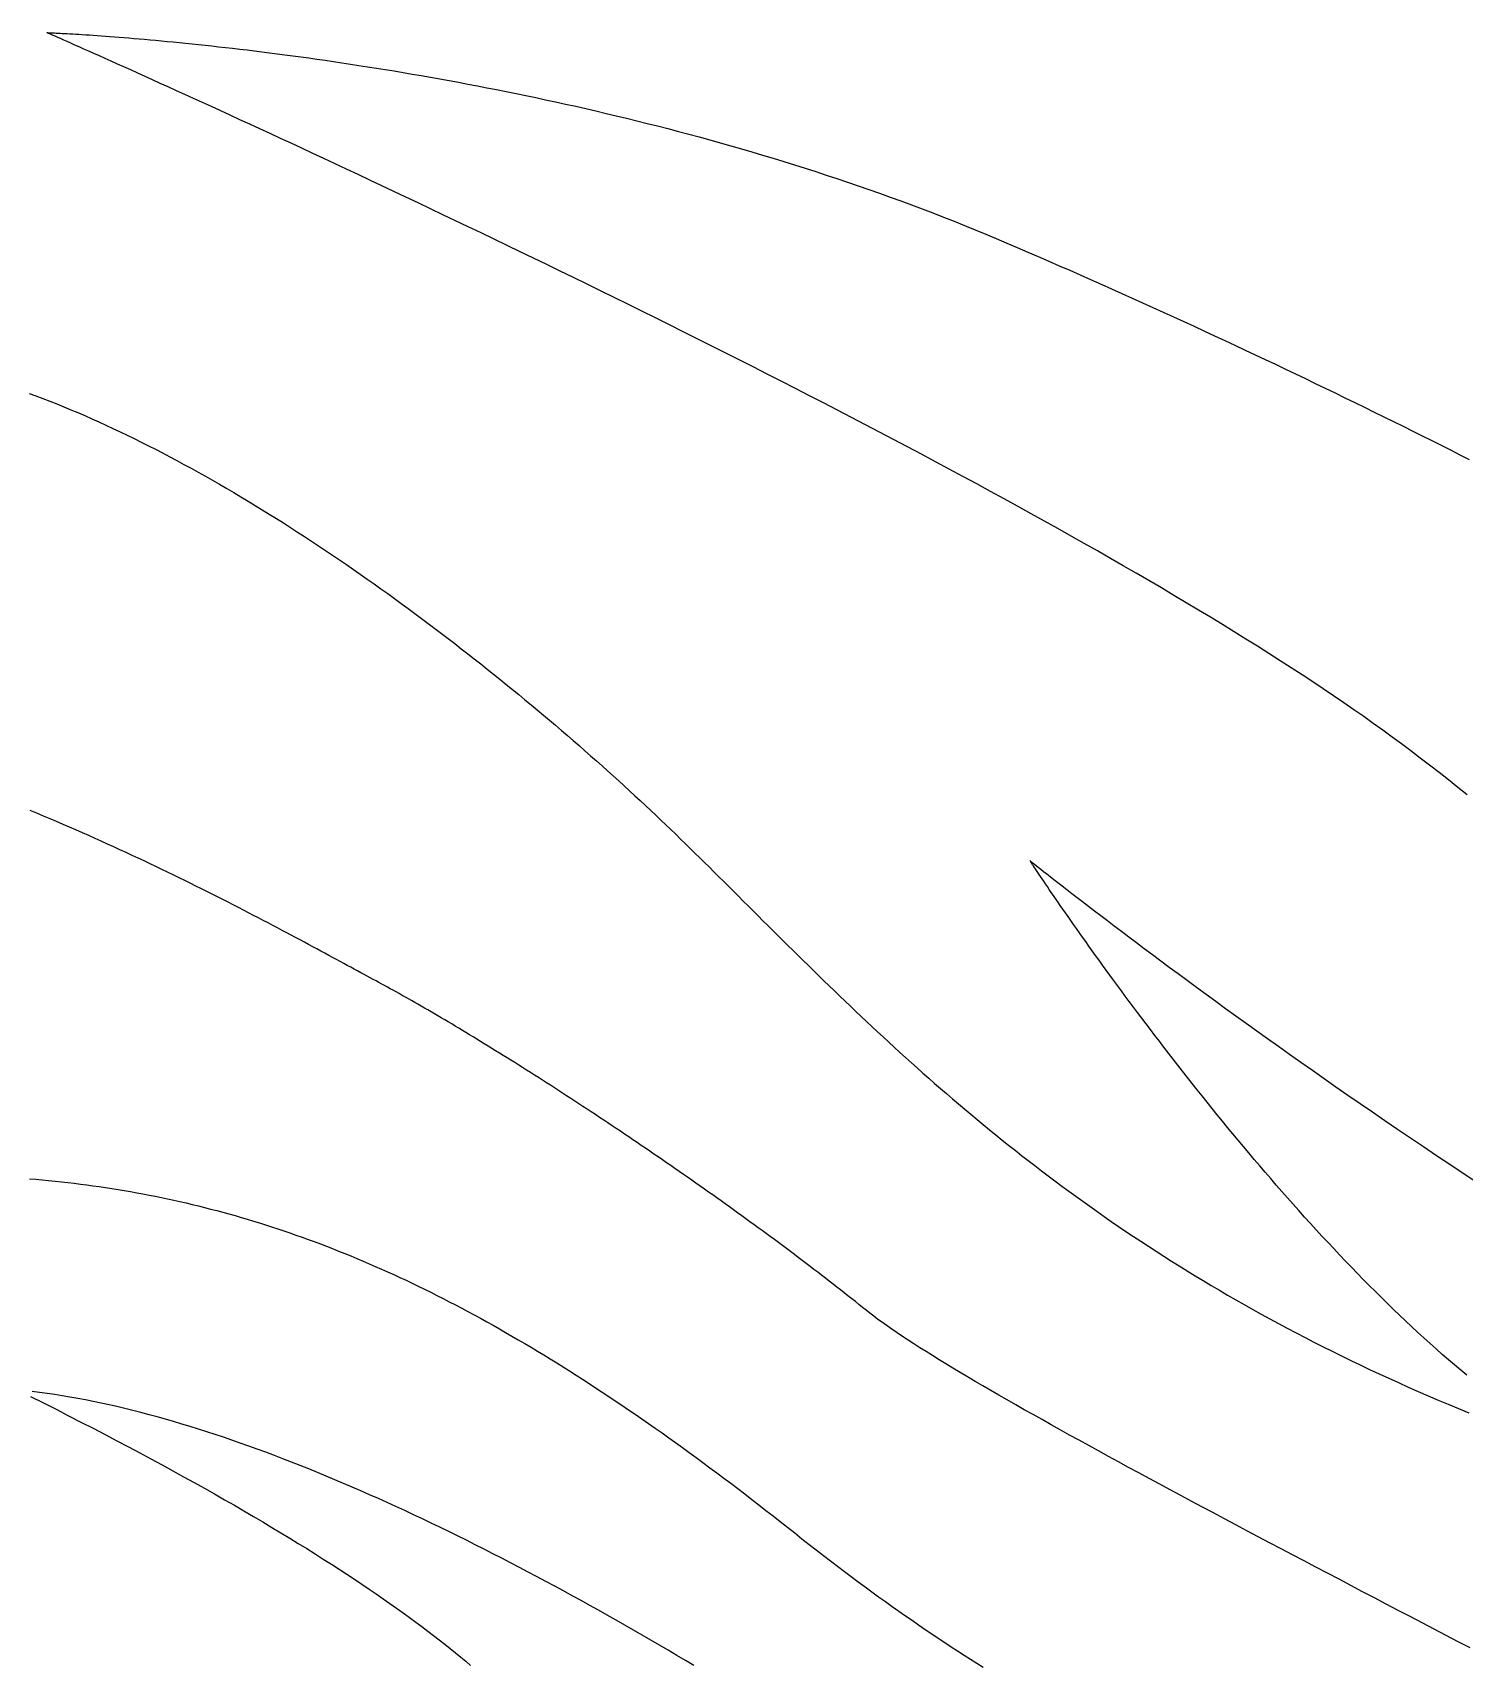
# Model space of a CAD drawing. Extents: x 5 to 105, y 2 to 136.
# Drawn here: x 59.77 to 66.78, y 70.93 to 78.92 of the extents above; entities that cross this region are included whole.
import ezdxf

# ---------------------------------------------------------------- set-up
doc = ezdxf.new("R2010")
doc.units = 0
doc.layers.get('0').update_dxf_attribs({"linetype": 'CONTINUOUS'})

msp = doc.modelspace()

# ---------------------------------------------------------------- linework, layer by layer
at = {"color": 7}
for points in [[(66.3786, 75.5055, 0), (66.3324, 75.5387, 0), (66.2853, 75.5721, 0), (66.2372, 75.6056, 0), (66.1882, 75.6394, 0), (66.1383, 75.6734, 0), (66.0875, 75.7076, 0), (66.0358, 75.7419, 0), (65.9833, 75.7765, 0), (65.93, 75.8112, 0), (65.8758, 75.846, 0), (65.8209, 75.8811, 0), (65.7652, 75.9162, 0), (65.7088, 75.9515, 0), (65.6516, 75.9869, 0), (65.5938, 76.0225, 0), (65.5353, 76.0582, 0), (65.4761, 76.0939, 0), (65.4163, 76.1298, 0), (65.3559, 76.1657, 0), (65.2949, 76.2018, 0), (65.2333, 76.2379, 0), (65.1712, 76.2741, 0), (65.1086, 76.3103, 0), (65.0455, 76.3466, 0), (64.9818, 76.383, 0), (64.9177, 76.4193, 0), (64.8532, 76.4557, 0), (64.7883, 76.4922, 0), (64.7229, 76.5286, 0), (64.6572, 76.5651, 0), (64.5911, 76.6015, 0), (64.5247, 76.6379, 0), (64.458, 76.6744, 0), (64.391, 76.7107, 0), (64.3237, 76.7471, 0), (64.2562, 76.7834, 0), (64.1884, 76.8197, 0), (64.1205, 76.8559, 0), (64.0523, 76.8921, 0), (63.984, 76.9281, 0), (63.9156, 76.9641, 0), (63.847, 77.0001, 0), (63.7784, 77.0359, 0), (63.7096, 77.0716, 0), (63.6408, 77.1072, 0), (63.572, 77.1427, 0), (63.5031, 77.1781, 0), (63.4343, 77.2133, 0), (63.3655, 77.2484, 0), (63.2967, 77.2833, 0), (63.228, 77.3181, 0), (63.1594, 77.3528, 0), (63.0909, 77.3872, 0), (63.0226, 77.4215, 0), (62.9544, 77.4556, 0), (62.8864, 77.4895, 0), (62.8186, 77.5232, 0), (62.751, 77.5566, 0), (62.6836, 77.5899, 0), (62.6165, 77.6229, 0), (62.5497, 77.6557, 0), (62.4833, 77.6883, 0), (62.4171, 77.7206, 0), (62.3513, 77.7527, 0), (62.2858, 77.7845, 0), (62.2208, 77.816, 0), (62.1561, 77.8472, 0), (62.0919, 77.8782, 0), (62.0282, 77.9089, 0), (61.9649, 77.9392, 0), (61.9021, 77.9693, 0), (61.8398, 77.999, 0), (61.7781, 78.0284, 0), (61.717, 78.0575, 0), (61.6564, 78.0862, 0), (61.5964, 78.1146, 0), (61.5371, 78.1426, 0), (61.4784, 78.1703, 0), (61.4204, 78.1976, 0), (61.363, 78.2245, 0), (61.3064, 78.251, 0), (61.2505, 78.2771, 0), (61.1954, 78.3029, 0), (61.141, 78.3282, 0), (61.0874, 78.3531, 0), (61.0347, 78.3776, 0), (60.9828, 78.4016, 0), (60.9317, 78.4252, 0), (60.8816, 78.4483, 0), (60.8323, 78.471, 0), (60.784, 78.4933, 0), (60.7366, 78.515, 0), (60.6901, 78.5363, 0), (60.6447, 78.5571, 0), (60.6003, 78.5774, 0), (60.5569, 78.5972, 0), (60.5145, 78.6164, 0), (60.4733, 78.6352, 0), (60.4331, 78.6534, 0), (60.394, 78.6711, 0), (60.3561, 78.6883, 0), (60.3193, 78.7049, 0), (60.2838, 78.7209, 0), (60.2494, 78.7364, 0), (60.2162, 78.7513, 0), (60.1843, 78.7657, 0), (60.1537, 78.7794, 0), (60.1243, 78.7926, 0), (60.0963, 78.8051, 0), (60.0695, 78.8171, 0), (60.0442, 78.8284, 0), (60.0202, 78.8391, 0), (59.9976, 78.8491, 0), (59.9764, 78.8586, 0), (59.9566, 78.8673, 0), (59.9383, 78.8754, 0), (59.9215, 78.8829, 0), (59.9062, 78.8897, 0), (59.8924, 78.8958, 0), (59.8802, 78.9012, 0), (59.8695, 78.9059, 0), (59.8604, 78.9099, 0), (59.8529, 78.9132, 0), (59.847, 78.9157, 0), (59.8428, 78.9176, 0), (59.8403, 78.9187, 0), (59.8394, 78.9191, 0)], [(59.8394, 78.9191, 0), (59.8399, 78.9191, 0), (59.8412, 78.919, 0), (59.8435, 78.9189, 0), (59.8467, 78.9188, 0), (59.8507, 78.9187, 0), (59.8556, 78.9185, 0), (59.8614, 78.9182, 0), (59.8681, 78.9179, 0), (59.8756, 78.9176, 0), (59.884, 78.9172, 0), (59.8931, 78.9167, 0), (59.9032, 78.9162, 0), (59.914, 78.9157, 0), (59.9257, 78.9151, 0), (59.9381, 78.9144, 0), (59.9514, 78.9136, 0), (59.9654, 78.9128, 0), (59.9803, 78.912, 0), (59.9959, 78.911, 0), (60.0122, 78.91, 0), (60.0294, 78.9089, 0), (60.0472, 78.9077, 0), (60.0658, 78.9065, 0), (60.0852, 78.9051, 0), (60.1052, 78.9037, 0), (60.126, 78.9022, 0), (60.1475, 78.9006, 0), (60.1697, 78.8989, 0), (60.1926, 78.8972, 0), (60.2162, 78.8953, 0), (60.2404, 78.8933, 0), (60.2653, 78.8912, 0), (60.2909, 78.8891, 0), (60.3171, 78.8868, 0), (60.344, 78.8844, 0), (60.3715, 78.8819, 0), (60.3996, 78.8793, 0), (60.4283, 78.8766, 0), (60.4577, 78.8738, 0), (60.4877, 78.8708, 0), (60.5182, 78.8678, 0), (60.5494, 78.8646, 0), (60.5811, 78.8613, 0), (60.6134, 78.8578, 0), (60.6462, 78.8542, 0), (60.6797, 78.8505, 0), (60.7136, 78.8467, 0), (60.7481, 78.8427, 0), (60.7831, 78.8386, 0), (60.8187, 78.8344, 0), (60.8548, 78.83, 0), (60.8913, 78.8255, 0), (60.9284, 78.8208, 0), (60.966, 78.816, 0), (61.004, 78.811, 0), (61.0425, 78.8059, 0), (61.0815, 78.8006, 0), (61.1209, 78.7951, 0), (61.1608, 78.7895, 0), (61.2012, 78.7838, 0), (61.2419, 78.7778, 0), (61.2831, 78.7717, 0), (61.3247, 78.7655, 0), (61.3667, 78.759, 0), (61.4092, 78.7524, 0), (61.452, 78.7456, 0), (61.4952, 78.7387, 0), (61.5387, 78.7315, 0), (61.5827, 78.7242, 0), (61.627, 78.7167, 0), (61.6716, 78.709, 0), (61.7166, 78.7011, 0), (61.762, 78.693, 0), (61.8077, 78.6848, 0), (61.8536, 78.6763, 0), (61.8999, 78.6676, 0), (61.9465, 78.6588, 0), (61.9934, 78.6497, 0), (62.0406, 78.6404, 0), (62.0881, 78.631, 0), (62.1359, 78.6213, 0), (62.1839, 78.6114, 0), (62.2321, 78.6013, 0), (62.2806, 78.5909, 0), (62.3294, 78.5804, 0), (62.3784, 78.5696, 0), (62.4276, 78.5586, 0), (62.477, 78.5474, 0), (62.5266, 78.536, 0), (62.5765, 78.5243, 0), (62.6265, 78.5124, 0), (62.6767, 78.5003, 0), (62.7271, 78.4879, 0), (62.7776, 78.4753, 0), (62.8283, 78.4625, 0), (62.8792, 78.4494, 0), (62.9302, 78.4361, 0), (62.9813, 78.4225, 0), (63.0326, 78.4087, 0), (63.084, 78.3946, 0), (63.1355, 78.3803, 0), (63.1871, 78.3657, 0), (63.2387, 78.3508, 0), (63.2905, 78.3357, 0), (63.3424, 78.3204, 0), (63.3943, 78.3047, 0), (63.4463, 78.2888, 0), (63.4983, 78.2727, 0), (63.5504, 78.2562, 0), (63.6026, 78.2395, 0), (63.6547, 78.2225, 0), (63.7069, 78.2053, 0), (63.7591, 78.1877, 0), (63.8113, 78.1699, 0), (63.8635, 78.1518, 0), (63.9157, 78.1334, 0), (63.9678, 78.1147, 0), (64.02, 78.0957, 0), (64.0721, 78.0764, 0), (64.1242, 78.0569, 0), (64.1762, 78.037, 0), (64.2281, 78.0168, 0), (64.28, 77.9964, 0), (64.3318, 77.9756, 0), (64.3836, 77.9545, 0), (64.4352, 77.9331, 0), (64.4867, 77.9114, 0)], [(64.4867, 77.9114, 0), (64.5382, 77.8895, 0), (64.5897, 77.8675, 0), (64.6411, 77.8454, 0), (64.6924, 77.8232, 0), (64.7438, 77.801, 0), (64.795, 77.7786, 0), (64.8463, 77.7562, 0), (64.8974, 77.7337, 0), (64.9485, 77.7112, 0), (64.9996, 77.6885, 0), (65.0505, 77.6658, 0), (65.1014, 77.6431, 0), (65.1522, 77.6203, 0), (65.203, 77.5974, 0), (65.2536, 77.5745, 0), (65.3042, 77.5515, 0), (65.3546, 77.5285, 0), (65.405, 77.5054, 0), (65.4552, 77.4823, 0), (65.5054, 77.4591, 0), (65.5554, 77.4359, 0), (65.6053, 77.4127, 0), (65.6551, 77.3895, 0), (65.7047, 77.3662, 0), (65.7542, 77.3429, 0), (65.8036, 77.3196, 0), (65.8529, 77.2963, 0), (65.902, 77.273, 0), (65.9509, 77.2496, 0), (65.9997, 77.2263, 0), (66.0484, 77.2029, 0), (66.0969, 77.1795, 0), (66.1452, 77.1562, 0), (66.1933, 77.1328, 0), (66.2413, 77.1095, 0), (66.2891, 77.0861, 0), (66.3367, 77.0628, 0), (66.3841, 77.0395, 0), (66.4313, 77.0162, 0), (66.4783, 76.993, 0), (66.5252, 76.9697, 0), (66.5718, 76.9465, 0), (66.6182, 76.9233, 0), (66.6644, 76.9002, 0), (66.7104, 76.8771, 0), (66.7561, 76.854, 0), (66.8016, 76.831, 0)], [(59.7516, 77.1538, 0), (59.7854, 77.1414, 0), (59.8194, 77.1286, 0), (59.8534, 77.1155, 0), (59.8875, 77.1021, 0), (59.9216, 77.0883, 0), (59.9559, 77.0741, 0), (59.9902, 77.0597, 0), (60.0246, 77.0449, 0), (60.059, 77.0298, 0), (60.0935, 77.0144, 0), (60.128, 76.9986, 0), (60.1626, 76.9826, 0), (60.1972, 76.9663, 0), (60.2319, 76.9496, 0), (60.2666, 76.9327, 0), (60.3013, 76.9155, 0), (60.3361, 76.898, 0), (60.3709, 76.8803, 0), (60.4057, 76.8623, 0), (60.4405, 76.844, 0), (60.4753, 76.8254, 0), (60.5102, 76.8066, 0), (60.545, 76.7876, 0), (60.5799, 76.7683, 0), (60.6147, 76.7488, 0), (60.6496, 76.729, 0), (60.6844, 76.709, 0), (60.7192, 76.6888, 0), (60.754, 76.6684, 0), (60.7888, 76.6477, 0), (60.8236, 76.6269, 0), (60.8583, 76.6058, 0), (60.893, 76.5846, 0), (60.9276, 76.5631, 0), (60.9623, 76.5415, 0), (60.9968, 76.5197, 0), (61.0313, 76.4977, 0), (61.0658, 76.4755, 0), (61.1002, 76.4532, 0), (61.1346, 76.4307, 0), (61.1689, 76.408, 0), (61.2031, 76.3852, 0), (61.2372, 76.3622, 0), (61.2713, 76.3391, 0), (61.3053, 76.3159, 0), (61.3392, 76.2925, 0), (61.3731, 76.269, 0), (61.4068, 76.2454, 0), (61.4404, 76.2217, 0), (61.474, 76.1978, 0), (61.5074, 76.1739, 0), (61.5408, 76.1498, 0), (61.574, 76.1256, 0), (61.6071, 76.1014, 0), (61.6401, 76.077, 0), (61.673, 76.0526, 0), (61.7057, 76.0281, 0), (61.7384, 76.0036, 0), (61.7708, 75.9789, 0), (61.8032, 75.9542, 0), (61.8354, 75.9295, 0), (61.8675, 75.9047, 0), (61.8994, 75.8798, 0), (61.9312, 75.8549, 0), (61.9628, 75.83, 0), (61.9942, 75.805, 0), (62.0255, 75.78, 0), (62.0567, 75.755, 0), (62.0876, 75.73, 0), (62.1184, 75.7049, 0), (62.149, 75.6799, 0), (62.1794, 75.6548, 0), (62.2096, 75.6298, 0), (62.2397, 75.6047, 0), (62.2695, 75.5797, 0), (62.2992, 75.5547, 0), (62.3286, 75.5297, 0), (62.3579, 75.5047, 0), (62.3869, 75.4798, 0), (62.4157, 75.4549, 0), (62.4443, 75.4301, 0), (62.4727, 75.4053, 0), (62.5009, 75.3806, 0), (62.5288, 75.3559, 0), (62.5565, 75.3313, 0), (62.584, 75.3067, 0), (62.6112, 75.2823, 0), (62.6382, 75.2579, 0), (62.6649, 75.2336, 0), (62.6914, 75.2093, 0), (62.7176, 75.1852, 0), (62.7436, 75.1612, 0), (62.7693, 75.1373, 0), (62.7948, 75.1135, 0), (62.8199, 75.0898, 0), (62.8448, 75.0662, 0), (62.8694, 75.0427, 0), (62.8938, 75.0194, 0), (62.9178, 74.9962, 0), (62.9416, 74.9732, 0), (62.965, 74.9503, 0)], [(66.7926, 75.1892, 0), (66.7463, 75.2261, 0), (66.7001, 75.2626, 0), (66.654, 75.2987, 0), (66.6079, 75.3343, 0), (66.5619, 75.3695, 0), (66.5159, 75.4042, 0), (66.4701, 75.4385, 0), (66.4243, 75.4723, 0), (66.3786, 75.5055, 0)], [(61.4643, 74.2712, 0), (61.4505, 74.2786, 0), (61.4363, 74.2862, 0), (61.4218, 74.294, 0), (61.4069, 74.3021, 0), (61.3916, 74.3104, 0), (61.3759, 74.3189, 0), (61.3599, 74.3276, 0), (61.3435, 74.3365, 0), (61.3268, 74.3455, 0), (61.3097, 74.3548, 0), (61.2923, 74.3643, 0), (61.2745, 74.374, 0), (61.2563, 74.3838, 0), (61.2379, 74.3938, 0), (61.2191, 74.404, 0), (61.1999, 74.4144, 0), (61.1804, 74.4249, 0), (61.1606, 74.4356, 0), (61.1405, 74.4464, 0), (61.12, 74.4574, 0), (61.0993, 74.4686, 0), (61.0782, 74.4799, 0), (61.0568, 74.4913, 0), (61.0351, 74.5028, 0), (61.0131, 74.5145, 0), (60.9907, 74.5264, 0), (60.9681, 74.5383, 0), (60.9452, 74.5504, 0), (60.922, 74.5626, 0), (60.8985, 74.5749, 0), (60.8747, 74.5873, 0), (60.8507, 74.5998, 0), (60.8263, 74.6124, 0), (60.8017, 74.6251, 0), (60.7768, 74.6379, 0), (60.7516, 74.6508, 0), (60.7262, 74.6638, 0), (60.7005, 74.6769, 0), (60.6745, 74.69, 0), (60.6483, 74.7032, 0), (60.6219, 74.7165, 0), (60.5951, 74.7298, 0), (60.5682, 74.7432, 0), (60.5409, 74.7566, 0), (60.5135, 74.7701, 0), (60.4858, 74.7837, 0), (60.4578, 74.7973, 0), (60.4297, 74.8109, 0), (60.4013, 74.8246, 0), (60.3727, 74.8383, 0), (60.3438, 74.852, 0), (60.3147, 74.8658, 0), (60.2855, 74.8795, 0), (60.256, 74.8933, 0), (60.2263, 74.9071, 0), (60.1963, 74.9209, 0), (60.1662, 74.9347, 0), (60.1359, 74.9486, 0), (60.1054, 74.9624, 0), (60.0747, 74.9762, 0), (60.0438, 74.9899, 0), (60.0127, 75.0037, 0), (59.9814, 75.0175, 0), (59.95, 75.0312, 0), (59.9183, 75.0449, 0), (59.8865, 75.0585, 0), (59.8546, 75.0722, 0), (59.8224, 75.0857, 0), (59.7901, 75.0993, 0), (59.7576, 75.1128, 0)], [(62.965, 74.9503, 0), (62.9884, 74.9274, 0), (63.0117, 74.9044, 0), (63.0352, 74.8813, 0), (63.0586, 74.8582, 0), (63.0821, 74.8349, 0), (63.1056, 74.8116, 0), (63.1292, 74.7881, 0), (63.1529, 74.7646, 0), (63.1766, 74.741, 0), (63.2003, 74.7173, 0), (63.2242, 74.6936, 0), (63.2481, 74.6697, 0), (63.272, 74.6458, 0), (63.2961, 74.6219, 0), (63.3202, 74.5978, 0), (63.3444, 74.5737, 0), (63.3688, 74.5495, 0), (63.3931, 74.5252, 0), (63.4176, 74.5009, 0), (63.4422, 74.4765, 0), (63.4669, 74.4521, 0), (63.4917, 74.4276, 0), (63.5166, 74.403, 0), (63.5416, 74.3784, 0), (63.5668, 74.3538, 0), (63.592, 74.3291, 0), (63.6174, 74.3044, 0), (63.6429, 74.2796, 0), (63.6685, 74.2547, 0), (63.6943, 74.2299, 0), (63.7202, 74.205, 0), (63.7462, 74.18, 0), (63.7724, 74.155, 0), (63.7988, 74.13, 0), (63.8252, 74.105, 0), (63.8519, 74.0799, 0), (63.8787, 74.0548, 0), (63.9057, 74.0297, 0), (63.9328, 74.0045, 0), (63.9601, 73.9794, 0), (63.9875, 73.9542, 0), (64.0152, 73.929, 0), (64.043, 73.9038, 0), (64.071, 73.8786, 0), (64.0992, 73.8534, 0), (64.1276, 73.8281, 0), (64.1562, 73.8029, 0), (64.185, 73.7776, 0), (64.214, 73.7524, 0), (64.2431, 73.7272, 0), (64.2725, 73.7019, 0), (64.3021, 73.6767, 0), (64.332, 73.6515, 0), (64.362, 73.6262, 0), (64.3923, 73.601, 0), (64.4227, 73.5758, 0), (64.4535, 73.5507, 0), (64.4844, 73.5255, 0), (64.5156, 73.5003, 0), (64.547, 73.4752, 0), (64.5787, 73.4501, 0), (64.6106, 73.4251, 0), (64.6428, 73.4, 0), (64.6752, 73.375, 0), (64.7079, 73.35, 0), (64.7408, 73.3251, 0), (64.7741, 73.3001, 0), (64.8075, 73.2753, 0), (64.8413, 73.2504, 0), (64.8753, 73.2256, 0), (64.9096, 73.2009, 0), (64.9442, 73.1762, 0), (64.9791, 73.1515, 0), (65.0142, 73.1269, 0), (65.0497, 73.1023, 0), (65.0855, 73.0778, 0), (65.1215, 73.0534, 0), (65.1579, 73.029, 0), (65.1945, 73.0047, 0), (65.2315, 72.9804, 0), (65.2688, 72.9562, 0), (65.3064, 72.9321, 0), (65.3444, 72.908, 0), (65.3826, 72.884, 0), (65.4212, 72.8601, 0), (65.4601, 72.8363, 0), (65.4994, 72.8125, 0), (65.539, 72.7888, 0), (65.5789, 72.7652, 0), (65.6192, 72.7417, 0), (65.6599, 72.7182, 0), (65.7009, 72.6948, 0), (65.7422, 72.6716, 0), (65.7839, 72.6484, 0), (65.826, 72.6253, 0), (65.8684, 72.6023, 0), (65.9113, 72.5794, 0), (65.9545, 72.5566, 0), (65.998, 72.534, 0), (66.042, 72.5114, 0), (66.0863, 72.4889, 0), (66.131, 72.4665, 0), (66.1762, 72.4442, 0), (66.2217, 72.4221, 0), (66.2676, 72.4, 0), (66.3139, 72.3781, 0), (66.3607, 72.3563, 0), (66.4078, 72.3346, 0), (66.4554, 72.3131, 0), (66.5033, 72.2916, 0), (66.5517, 72.2703, 0), (66.6005, 72.2491, 0), (66.6498, 72.228, 0), (66.6995, 72.2071, 0), (66.7496, 72.1863, 0), (66.8001, 72.1657, 0)], [(66.7904, 72.3493, 0), (66.7603, 72.3743, 0), (66.7302, 72.3997, 0), (66.7001, 72.4254, 0), (66.6701, 72.4515, 0), (66.64, 72.4779, 0), (66.6101, 72.5047, 0), (66.5801, 72.5318, 0), (66.5502, 72.5592, 0), (66.5203, 72.5869, 0), (66.4905, 72.6149, 0), (66.4607, 72.6431, 0), (66.431, 72.6717, 0), (66.4013, 72.7004, 0), (66.3718, 72.7295, 0), (66.3423, 72.7587, 0), (66.3129, 72.7882, 0), (66.2835, 72.8179, 0), (66.2543, 72.8478, 0), (66.2252, 72.8778, 0), (66.1961, 72.9081, 0), (66.1672, 72.9385, 0), (66.1384, 72.969, 0), (66.1097, 72.9997, 0), (66.0811, 73.0305, 0), (66.0527, 73.0614, 0), (66.0244, 73.0924, 0), (65.9962, 73.1235, 0), (65.9682, 73.1547, 0), (65.9403, 73.186, 0), (65.9126, 73.2173, 0), (65.885, 73.2486, 0), (65.8576, 73.28, 0), (65.8304, 73.3114, 0), (65.8034, 73.3428, 0), (65.7765, 73.3742, 0), (65.7498, 73.4056, 0), (65.7233, 73.437, 0), (65.697, 73.4683, 0), (65.6709, 73.4995, 0), (65.645, 73.5308, 0), (65.6193, 73.5619, 0), (65.5939, 73.5929, 0), (65.5686, 73.6239, 0), (65.5436, 73.6547, 0), (65.5188, 73.6855, 0), (65.4943, 73.7161, 0), (65.47, 73.7465, 0), (65.4459, 73.7768, 0), (65.4221, 73.8069, 0), (65.3986, 73.8369, 0), (65.3753, 73.8666, 0), (65.3523, 73.8962, 0), (65.3295, 73.9255, 0), (65.3071, 73.9546, 0), (65.2849, 73.9835, 0), (65.263, 74.0121, 0), (65.2414, 74.0405, 0), (65.2201, 74.0686, 0), (65.1991, 74.0964, 0), (65.1784, 74.1239, 0), (65.158, 74.1511, 0), (65.138, 74.178, 0), (65.1183, 74.2046, 0), (65.0989, 74.2308, 0), (65.0798, 74.2566, 0), (65.0611, 74.2821, 0), (65.0428, 74.3072, 0), (65.0247, 74.332, 0), (65.0071, 74.3563, 0), (64.9898, 74.3802, 0), (64.9728, 74.4037, 0), (64.9563, 74.4267, 0), (64.9401, 74.4493, 0), (64.9243, 74.4715, 0), (64.9089, 74.4932, 0), (64.8939, 74.5144, 0), (64.8792, 74.535, 0), (64.865, 74.5552, 0), (64.8512, 74.5749, 0), (64.8378, 74.5941, 0), (64.8248, 74.6127, 0), (64.8123, 74.6307, 0), (64.8001, 74.6482, 0), (64.7885, 74.6651, 0), (64.7772, 74.6814, 0), (64.7664, 74.6971, 0), (64.756, 74.7122, 0), (64.7461, 74.7267, 0), (64.7367, 74.7406, 0), (64.7277, 74.7538, 0), (64.7192, 74.7663, 0), (64.7112, 74.7782, 0), (64.7036, 74.7894, 0), (64.6965, 74.7999, 0), (64.69, 74.8097, 0), (64.6839, 74.8188, 0), (64.6783, 74.8271, 0), (64.6732, 74.8347, 0), (64.6687, 74.8416, 0), (64.6646, 74.8477, 0), (64.6611, 74.853, 0), (64.6581, 74.8575, 0), (64.6557, 74.8613, 0), (64.6537, 74.8642, 0), (64.6524, 74.8663, 0), (64.6515, 74.8676, 0), (64.6513, 74.868, 0)], [(64.6513, 74.868, 0), (64.6521, 74.8673, 0), (64.6546, 74.8653, 0), (64.6588, 74.8619, 0), (64.6647, 74.8573, 0), (64.6722, 74.8513, 0), (64.6813, 74.8441, 0), (64.692, 74.8357, 0), (64.7042, 74.826, 0), (64.718, 74.8151, 0), (64.7334, 74.8031, 0), (64.7503, 74.7898, 0), (64.7686, 74.7755, 0), (64.7885, 74.76, 0), (64.8098, 74.7435, 0), (64.8325, 74.7258, 0), (64.8567, 74.7071, 0), (64.8823, 74.6874, 0), (64.9092, 74.6667, 0), (64.9375, 74.645, 0), (64.9672, 74.6223, 0), (64.9982, 74.5986, 0), (65.0305, 74.5741, 0), (65.0641, 74.5486, 0), (65.099, 74.5222, 0), (65.1351, 74.495, 0), (65.1724, 74.467, 0), (65.211, 74.4381, 0), (65.2508, 74.4084, 0), (65.2917, 74.3779, 0), (65.3338, 74.3467, 0), (65.377, 74.3148, 0), (65.4214, 74.2821, 0), (65.4668, 74.2487, 0), (65.5134, 74.2147, 0), (65.561, 74.18, 0), (65.6096, 74.1447, 0), (65.6593, 74.1087, 0), (65.7099, 74.0722, 0), (65.7616, 74.0351, 0), (65.8142, 73.9975, 0), (65.8678, 73.9593, 0), (65.9223, 73.9206, 0), (65.9777, 73.8815, 0), (66.034, 73.8419, 0), (66.0912, 73.8018, 0), (66.1493, 73.7613, 0), (66.2081, 73.7205, 0), (66.2678, 73.6792, 0), (66.3283, 73.6376, 0), (66.3896, 73.5956, 0), (66.4516, 73.5534, 0), (66.5144, 73.5108, 0), (66.5779, 73.468, 0), (66.6421, 73.4249, 0), (66.707, 73.3816, 0), (66.7725, 73.338, 0), (66.8387, 73.2943, 0)], [(63.8497, 72.6672, 0), (63.8321, 72.6813, 0), (63.8144, 72.6955, 0), (63.7967, 72.7096, 0), (63.7788, 72.7238, 0), (63.7607, 72.7381, 0), (63.7426, 72.7524, 0), (63.7244, 72.7667, 0), (63.7061, 72.781, 0), (63.6876, 72.7954, 0), (63.6691, 72.8098, 0), (63.6504, 72.8242, 0), (63.6317, 72.8386, 0), (63.6129, 72.8531, 0), (63.594, 72.8675, 0), (63.5749, 72.882, 0), (63.5559, 72.8965, 0), (63.5367, 72.911, 0), (63.5174, 72.9256, 0), (63.4981, 72.9401, 0), (63.4787, 72.9547, 0), (63.4592, 72.9693, 0), (63.4396, 72.9838, 0), (63.42, 72.9984, 0), (63.4003, 73.013, 0), (63.3805, 73.0276, 0), (63.3607, 73.0422, 0), (63.3408, 73.0568, 0), (63.3209, 73.0714, 0), (63.3009, 73.086, 0), (63.2808, 73.1006, 0), (63.2607, 73.1151, 0), (63.2406, 73.1297, 0), (63.2204, 73.1443, 0), (63.2001, 73.1588, 0), (63.1799, 73.1734, 0), (63.1596, 73.1879, 0), (63.1392, 73.2024, 0), (63.1188, 73.2169, 0), (63.0984, 73.2314, 0), (63.078, 73.2459, 0), (63.0575, 73.2604, 0), (63.037, 73.2748, 0), (63.0165, 73.2892, 0), (62.996, 73.3036, 0), (62.9754, 73.3179, 0), (62.9549, 73.3323, 0), (62.9343, 73.3466, 0), (62.9137, 73.3608, 0), (62.8931, 73.3751, 0), (62.8725, 73.3893, 0), (62.8519, 73.4035, 0), (62.8313, 73.4176, 0), (62.8107, 73.4317, 0), (62.7901, 73.4458, 0), (62.7696, 73.4598, 0), (62.749, 73.4738, 0), (62.7284, 73.4877, 0), (62.7079, 73.5016, 0), (62.6874, 73.5155, 0), (62.6669, 73.5293, 0), (62.6464, 73.543, 0), (62.6259, 73.5567, 0), (62.6055, 73.5704, 0), (62.5851, 73.584, 0), (62.5647, 73.5975, 0), (62.5444, 73.611, 0), (62.5241, 73.6245, 0), (62.5038, 73.6378, 0), (62.4836, 73.6511, 0), (62.4634, 73.6644, 0), (62.4433, 73.6776, 0), (62.4232, 73.6907, 0), (62.4032, 73.7038, 0), (62.3832, 73.7168, 0), (62.3633, 73.7297, 0), (62.3435, 73.7425, 0), (62.3237, 73.7553, 0), (62.3039, 73.768, 0), (62.2842, 73.7807, 0), (62.2646, 73.7932, 0), (62.2451, 73.8057, 0), (62.2256, 73.8181, 0), (62.2063, 73.8304, 0), (62.187, 73.8427, 0), (62.1677, 73.8548, 0), (62.1486, 73.8669, 0), (62.1295, 73.8789, 0), (62.1105, 73.8908, 0), (62.0917, 73.9026, 0), (62.0729, 73.9143, 0), (62.0542, 73.926, 0), (62.0356, 73.9375, 0), (62.0171, 73.9489, 0), (61.9987, 73.9603, 0), (61.9804, 73.9715, 0), (61.9622, 73.9827, 0), (61.9441, 73.9937, 0), (61.9261, 74.0047, 0), (61.9083, 74.0155, 0), (61.8905, 74.0262, 0), (61.8729, 74.0369, 0), (61.8554, 74.0474, 0), (61.8381, 74.0578, 0), (61.8208, 74.0681, 0), (61.8037, 74.0783, 0), (61.7867, 74.0884, 0), (61.7698, 74.0983, 0), (61.7531, 74.1082, 0), (61.7365, 74.1179, 0), (61.7201, 74.1275, 0), (61.7038, 74.137, 0), (61.6876, 74.1463, 0), (61.6716, 74.1556, 0), (61.6557, 74.1647, 0), (61.64, 74.1737, 0), (61.6245, 74.1826, 0), (61.6091, 74.1913, 0), (61.5939, 74.1999, 0), (61.5788, 74.2083, 0), (61.5639, 74.2167, 0), (61.5491, 74.2249, 0), (61.5346, 74.2329, 0), (61.5202, 74.2409, 0), (61.5059, 74.2487, 0), (61.4919, 74.2563, 0), (61.478, 74.2638, 0), (61.4643, 74.2712, 0)], [(59.7536, 73.3112, 0), (59.785, 73.3085, 0), (59.8164, 73.3057, 0), (59.8477, 73.3027, 0), (59.8788, 73.2995, 0), (59.91, 73.2961, 0), (59.941, 73.2926, 0), (59.972, 73.2889, 0), (60.003, 73.285, 0), (60.0338, 73.281, 0), (60.0646, 73.2768, 0), (60.0953, 73.2724, 0), (60.126, 73.2678, 0), (60.1567, 73.2631, 0), (60.1872, 73.2582, 0), (60.2177, 73.2531, 0), (60.2482, 73.2478, 0), (60.2786, 73.2424, 0), (60.309, 73.2368, 0), (60.3393, 73.2309, 0), (60.3696, 73.225, 0), (60.3998, 73.2188, 0), (60.4301, 73.2124, 0), (60.4602, 73.2059, 0), (60.4903, 73.1992, 0), (60.5204, 73.1923, 0), (60.5505, 73.1852, 0), (60.5805, 73.1779, 0), (60.6105, 73.1704, 0), (60.6405, 73.1628, 0), (60.6705, 73.1549, 0), (60.7004, 73.1469, 0), (60.7303, 73.1387, 0), (60.7602, 73.1303, 0), (60.7901, 73.1217, 0), (60.8199, 73.1129, 0), (60.8498, 73.1039, 0), (60.8796, 73.0947, 0), (60.9094, 73.0853, 0), (60.9392, 73.0757, 0), (60.9691, 73.066, 0), (60.9989, 73.056, 0), (61.0287, 73.0458, 0), (61.0585, 73.0355, 0), (61.0883, 73.0249, 0), (61.1181, 73.0141, 0), (61.1479, 73.0032, 0), (61.1777, 72.992, 0), (61.2075, 72.9806, 0), (61.2374, 72.969, 0), (61.2672, 72.9572, 0), (61.2971, 72.9453, 0), (61.327, 72.9331, 0), (61.3569, 72.9207, 0), (61.3868, 72.908, 0), (61.4168, 72.8952, 0), (61.4467, 72.8822, 0), (61.4767, 72.869, 0), (61.5067, 72.8555, 0), (61.5368, 72.8419, 0), (61.5669, 72.828, 0), (61.597, 72.8139, 0), (61.6271, 72.7996, 0), (61.6573, 72.7851, 0), (61.6876, 72.7704, 0), (61.7178, 72.7554, 0), (61.7481, 72.7403, 0), (61.7785, 72.7249, 0), (61.8089, 72.7093, 0), (61.8394, 72.6935, 0), (61.8699, 72.6774, 0), (61.9004, 72.6612, 0), (61.931, 72.6447, 0), (61.9617, 72.628, 0), (61.9924, 72.611, 0), (62.0232, 72.5939, 0), (62.054, 72.5765, 0), (62.0849, 72.5589, 0), (62.1159, 72.5411, 0), (62.1469, 72.523, 0), (62.178, 72.5047, 0), (62.2092, 72.4862, 0), (62.2404, 72.4675, 0), (62.2718, 72.4485, 0), (62.3032, 72.4293, 0), (62.3346, 72.4099, 0), (62.3662, 72.3902, 0), (62.3978, 72.3703, 0), (62.4296, 72.3502, 0), (62.4614, 72.3298, 0), (62.4933, 72.3092, 0), (62.5252, 72.2883, 0), (62.5573, 72.2673, 0), (62.5895, 72.2459, 0), (62.6217, 72.2244, 0), (62.6541, 72.2026, 0), (62.6866, 72.1806, 0), (62.7191, 72.1583, 0), (62.7518, 72.1357, 0), (62.7846, 72.113, 0), (62.8174, 72.09, 0), (62.8504, 72.0667, 0), (62.8835, 72.0432, 0), (62.9167, 72.0195, 0), (62.95, 71.9955, 0), (62.9834, 71.9712, 0), (63.017, 71.9468, 0), (63.0507, 71.922, 0), (63.0844, 71.897, 0), (63.1184, 71.8718, 0), (63.1524, 71.8463, 0), (63.1865, 71.8206, 0), (63.2208, 71.7946, 0), (63.2553, 71.7683, 0), (63.2898, 71.7418, 0), (63.3245, 71.7151, 0), (63.3593, 71.6881, 0), (63.3943, 71.6608, 0), (63.4294, 71.6332, 0), (63.4646, 71.6055, 0), (63.5, 71.5774, 0)], [(66.8059, 71.0147, 0), (66.7472, 71.0454, 0), (66.6885, 71.0762, 0), (66.6298, 71.1069, 0), (66.5712, 71.1376, 0), (66.5127, 71.1682, 0), (66.4544, 71.1988, 0), (66.3961, 71.2294, 0), (66.338, 71.2598, 0), (66.2801, 71.2902, 0), (66.2223, 71.3205, 0), (66.1648, 71.3507, 0), (66.1075, 71.3809, 0), (66.0504, 71.4109, 0), (65.9936, 71.4408, 0), (65.937, 71.4706, 0), (65.8808, 71.5003, 0), (65.8248, 71.5298, 0), (65.7692, 71.5592, 0), (65.7139, 71.5885, 0), (65.659, 71.6176, 0), (65.6045, 71.6465, 0), (65.5504, 71.6753, 0), (65.4968, 71.7039, 0), (65.4435, 71.7323, 0), (65.3907, 71.7605, 0), (65.3384, 71.7886, 0), (65.2866, 71.8164, 0), (65.2354, 71.844, 0), (65.1846, 71.8714, 0), (65.1344, 71.8986, 0), (65.0848, 71.9256, 0), (65.0357, 71.9523, 0), (64.9873, 71.9787, 0), (64.9395, 72.0049, 0), (64.8923, 72.0309, 0), (64.8458, 72.0566, 0), (64.8, 72.082, 0), (64.7549, 72.1071, 0), (64.7105, 72.132, 0), (64.6668, 72.1565, 0), (64.6239, 72.1807, 0), (64.5817, 72.2047, 0), (64.5404, 72.2283, 0), (64.4998, 72.2516, 0), (64.4601, 72.2745, 0), (64.4212, 72.2971, 0), (64.3832, 72.3194, 0), (64.3461, 72.3413, 0), (64.3099, 72.3629, 0), (64.2746, 72.3841, 0), (64.2402, 72.4049, 0), (64.2068, 72.4253, 0), (64.1743, 72.4453, 0), (64.1429, 72.465, 0), (64.1125, 72.4842, 0), (64.0831, 72.5031, 0), (64.0547, 72.5215, 0), (64.0274, 72.5395, 0), (64.0012, 72.557, 0), (63.9761, 72.5741, 0), (63.9521, 72.5908, 0), (63.9293, 72.607, 0), (63.9076, 72.6228, 0), (63.8871, 72.6381, 0), (63.8678, 72.6529, 0), (63.8497, 72.6672, 0)], [(59.7584, 72.2456, 0), (59.8216, 72.2139, 0), (59.8839, 72.1825, 0), (59.9452, 72.1513, 0), (60.0055, 72.1204, 0), (60.065, 72.0897, 0), (60.1235, 72.0593, 0), (60.1811, 72.0291, 0), (60.2378, 71.9991, 0), (60.2937, 71.9694, 0), (60.3486, 71.9399, 0), (60.4026, 71.9107, 0), (60.4558, 71.8817, 0), (60.5081, 71.853, 0), (60.5595, 71.8245, 0), (60.6101, 71.7962, 0), (60.6598, 71.7682, 0), (60.7086, 71.7404, 0), (60.7567, 71.7129, 0), (60.8039, 71.6856, 0), (60.8502, 71.6585, 0), (60.8958, 71.6316, 0), (60.9405, 71.605, 0), (60.9845, 71.5786, 0), (61.0276, 71.5524, 0), (61.0699, 71.5265, 0), (61.1115, 71.5008, 0), (61.1523, 71.4753, 0), (61.1923, 71.45, 0), (61.2315, 71.425, 0), (61.2699, 71.4002, 0), (61.3077, 71.3756, 0), (61.3446, 71.3512, 0), (61.3809, 71.3271, 0), (61.4163, 71.3032, 0), (61.4511, 71.2795, 0), (61.4851, 71.256, 0), (61.5185, 71.2327, 0), (61.5511, 71.2097, 0), (61.583, 71.1868, 0), (61.6142, 71.1642, 0), (61.6447, 71.1418, 0), (61.6746, 71.1196, 0), (61.7037, 71.0976, 0), (61.7322, 71.0758, 0), (61.7601, 71.0542, 0), (61.7872, 71.0329, 0), (61.8138, 71.0117, 0), (61.8396, 70.9908, 0), (61.8649, 70.97, 0), (61.8895, 70.9495, 0), (61.9135, 70.9291, 0)], [(63.0065, 70.9286, 0), (62.9646, 70.9537, 0), (62.9225, 70.9787, 0), (62.8803, 71.0036, 0), (62.838, 71.0284, 0), (62.7957, 71.0531, 0), (62.7532, 71.0777, 0), (62.7107, 71.1023, 0), (62.6681, 71.1267, 0), (62.6254, 71.151, 0), (62.5826, 71.1751, 0), (62.5398, 71.1992, 0), (62.4969, 71.2231, 0), (62.454, 71.2469, 0), (62.411, 71.2705, 0), (62.368, 71.294, 0), (62.3249, 71.3174, 0), (62.2818, 71.3406, 0), (62.2387, 71.3636, 0), (62.1955, 71.3865, 0), (62.1523, 71.4092, 0), (62.1091, 71.4317, 0), (62.0659, 71.4541, 0), (62.0226, 71.4762, 0), (61.9794, 71.4982, 0), (61.9362, 71.52, 0), (61.8929, 71.5416, 0), (61.8497, 71.563, 0), (61.8065, 71.5841, 0), (61.7633, 71.6051, 0), (61.7201, 71.6258, 0), (61.677, 71.6464, 0), (61.6339, 71.6666, 0), (61.5908, 71.6867, 0), (61.5478, 71.7065, 0), (61.5048, 71.7261, 0), (61.4619, 71.7455, 0), (61.419, 71.7645, 0), (61.3762, 71.7834, 0), (61.3335, 71.8019, 0), (61.2908, 71.8202, 0), (61.2482, 71.8382, 0), (61.2057, 71.856, 0), (61.1632, 71.8735, 0), (61.1209, 71.8907, 0), (61.0786, 71.9075, 0), (61.0365, 71.9241, 0), (60.9944, 71.9404, 0), (60.9525, 71.9564, 0), (60.9106, 71.9721, 0), (60.8689, 71.9875, 0), (60.8273, 72.0025, 0), (60.7858, 72.0172, 0), (60.7445, 72.0316, 0), (60.7033, 72.0457, 0), (60.6622, 72.0594, 0), (60.6213, 72.0728, 0), (60.5805, 72.0858, 0), (60.5399, 72.0984, 0), (60.4994, 72.1107, 0), (60.4591, 72.1227, 0), (60.419, 72.1343, 0), (60.379, 72.1455, 0), (60.3392, 72.1563, 0), (60.2996, 72.1667, 0), (60.2602, 72.1768, 0), (60.221, 72.1864, 0), (60.1819, 72.1957, 0), (60.1431, 72.2045, 0), (60.1045, 72.213, 0), (60.066, 72.221, 0), (60.0278, 72.2286, 0), (59.9898, 72.2358, 0), (59.9521, 72.2426, 0), (59.9145, 72.2489, 0), (59.8772, 72.2548, 0), (59.8401, 72.2603, 0), (59.8033, 72.2653, 0), (59.7667, 72.2698, 0)], [(63.5, 71.5774, 0), (63.5354, 71.5494, 0), (63.5705, 71.5218, 0), (63.6054, 71.4946, 0), (63.6401, 71.4678, 0), (63.6746, 71.4413, 0), (63.7088, 71.4152, 0), (63.7429, 71.3894, 0), (63.7768, 71.364, 0), (63.8105, 71.3389, 0), (63.8441, 71.3142, 0), (63.8774, 71.2898, 0), (63.9106, 71.2657, 0), (63.9436, 71.242, 0), (63.9765, 71.2185, 0), (64.0092, 71.1954, 0), (64.0418, 71.1726, 0), (64.0742, 71.1501, 0), (64.1065, 71.1278, 0), (64.1386, 71.1059, 0), (64.1706, 71.0842, 0), (64.2026, 71.0628, 0), (64.2343, 71.0416, 0), (64.266, 71.0208, 0), (64.2976, 71.0001, 0), (64.3291, 70.9798, 0), (64.3605, 70.9596, 0), (64.3918, 70.9398, 0), (64.423, 70.9201, 0)]]:
    msp.add_polyline3d(points, dxfattribs=at)

doc.saveas('drawing.dxf')
